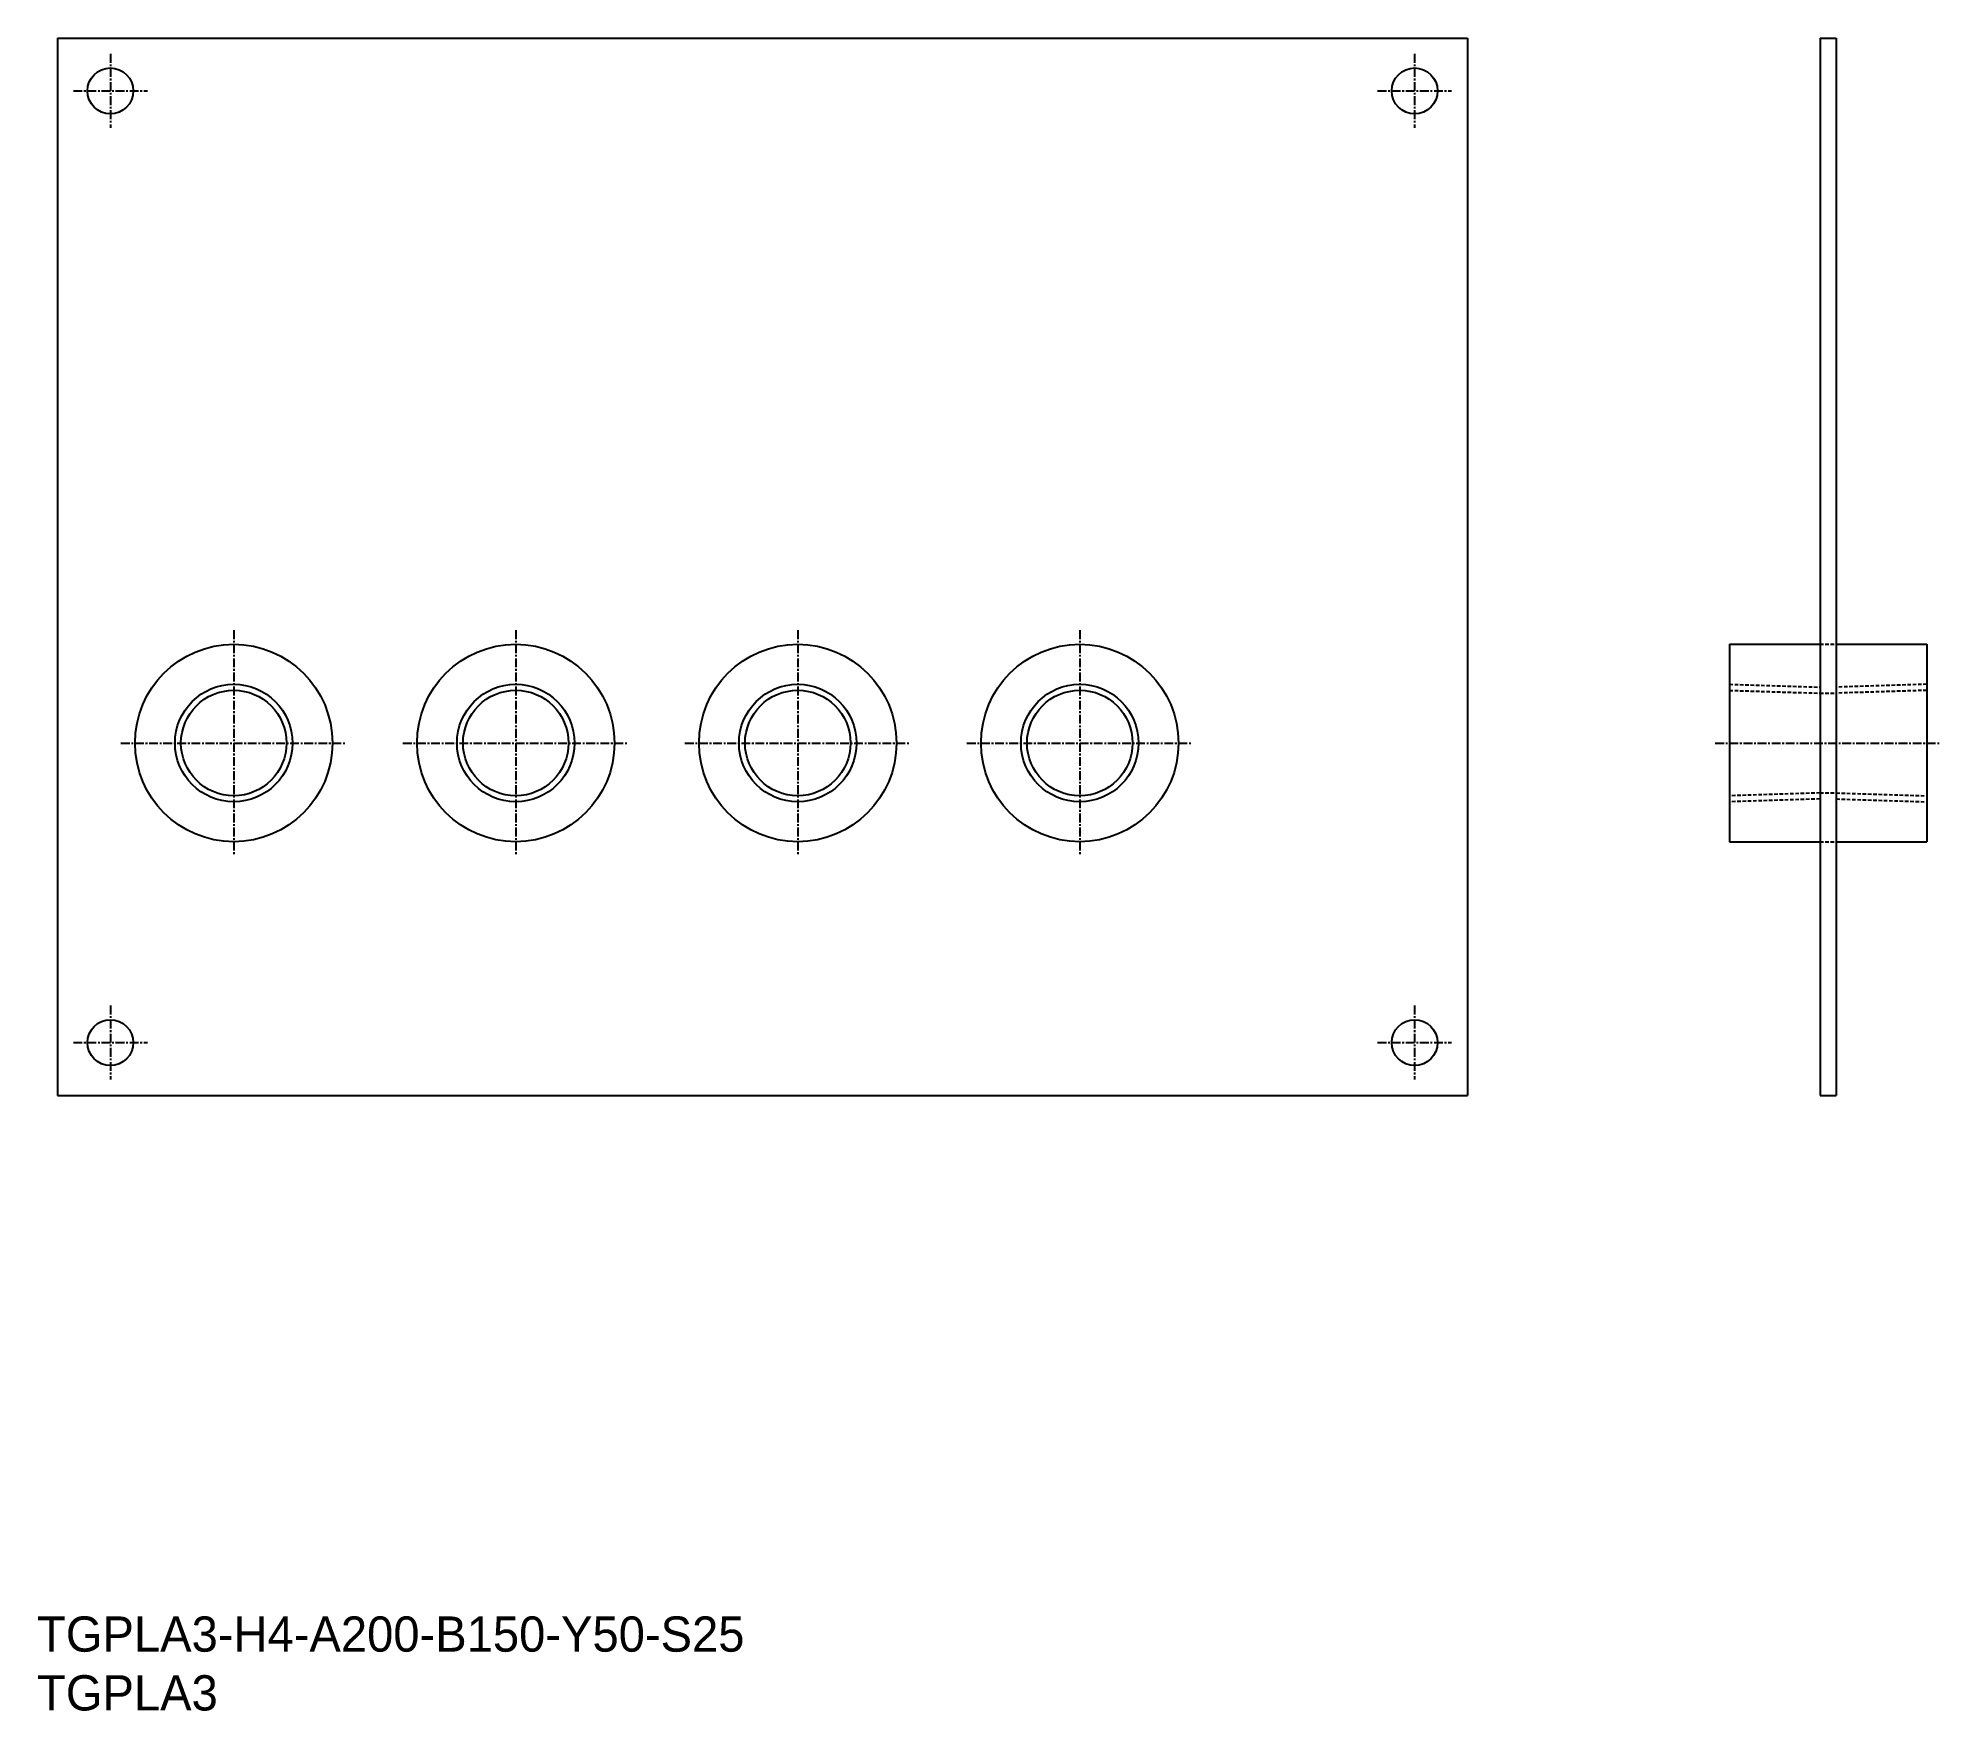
# Model space of a CAD drawing. Extents: x 1147 to 1417, y 2391 to 2629.
import ezdxf

# ---------------------------------------------------------------- set-up
doc = ezdxf.new("R2010")
doc.units = 0
doc.linetypes.add('CENTER', pattern=[2, 1.25, -0.25, 0.25, -0.25])
doc.linetypes.add('DASHED', pattern=[0.75, 0.5, -0.25])
doc.layers.get('0').update_dxf_attribs({"linetype": 'CONTINUOUS'})
doc.layers.add('CENTER', color=1, linetype='CENTER')

msp = doc.modelspace()

# ---------------------------------------------------------------- linework, layer by layer
at = {"color": 7, "linetype": 'CONTINUOUS'}
for p, q in [((1149.48, 2628.74), (1349.48, 2628.74)), ((1149.48, 2628.74), (1149.48, 2478.74)), ((1349.48, 2628.74), (1349.48, 2478.74)), ((1399.48, 2628.74), (1399.48, 2478.74)), ((1399.48, 2628.74), (1401.78, 2628.74)), ((1401.78, 2628.74), (1401.78, 2478.74)), ((1386.63, 2542.74), (1386.63, 2514.74)), ((1386.63, 2542.74), (1399.48, 2542.74)), ((1414.63, 2542.74), (1414.63, 2514.74)), ((1401.78, 2514.74), (1414.63, 2514.74)), ((1149.48, 2478.74), (1349.48, 2478.74)), ((1399.48, 2478.74), (1401.78, 2478.74))]:
    msp.add_line(p, q, dxfattribs=at)
at = {"color": 3, "linetype": 'DASHED'}
for p, q in [((1399.48, 2542.74), (1401.78, 2542.74)), ((1386.63, 2537.07), (1399.48, 2536.67)), ((1386.63, 2536.21), (1399.48, 2535.81)), ((1399.48, 2535.81), (1401.78, 2535.81)), ((1414.63, 2537.07), (1401.78, 2536.67)), ((1414.63, 2536.21), (1401.78, 2535.81)), ((1399.48, 2521.66), (1386.63, 2521.26)), ((1399.48, 2521.66), (1401.78, 2521.66)), ((1401.78, 2521.66), (1414.63, 2521.26)), ((1399.48, 2520.81), (1386.63, 2520.41)), ((1401.78, 2520.81), (1414.63, 2520.41)), ((1399.48, 2514.74), (1401.78, 2514.74))]:
    msp.add_line(p, q, dxfattribs=at)
for p, q in [((1401.78, 2542.74), (1414.63, 2542.74)), ((1386.63, 2514.74), (1399.48, 2514.74))]:
    msp.add_line(p, q)
at = {"color": 7, "linetype": 'CONTINUOUS'}
for centre, radius in [((1156.98, 2621.24), 3.25), ((1341.98, 2621.24), 3.25), ((1174.48, 2528.74), 14), ((1214.48, 2528.74), 14), ((1254.48, 2528.74), 14), ((1294.48, 2528.74), 14), ((1174.48, 2528.74), 7.48), ((1214.48, 2528.74), 7.48), ((1254.48, 2528.74), 7.48), ((1294.48, 2528.74), 7.48), ((1156.98, 2486.24), 3.25), ((1341.98, 2486.24), 3.25)]:
    msp.add_circle(centre, radius, dxfattribs=at)
at = {"color": 3, "linetype": 'CONTINUOUS'}
for centre in [(1174.48, 2528.74), (1214.48, 2528.74), (1254.48, 2528.74), (1294.48, 2528.74)]:
    msp.add_circle(centre, 8.33, dxfattribs=at)
at = {"layer": 'CENTER', "color": 1, "linetype": 'CENTER'}
for p, q in [((1156.98, 2626.49), (1156.98, 2615.99)), ((1341.98, 2626.49), (1341.98, 2615.99)), ((1151.73, 2621.24), (1162.23, 2621.24)), ((1336.73, 2621.24), (1347.23, 2621.24)), ((1174.48, 2544.74), (1174.48, 2512.74)), ((1214.48, 2544.74), (1214.48, 2512.74)), ((1254.48, 2544.74), (1254.48, 2512.74)), ((1294.48, 2544.74), (1294.48, 2512.74)), ((1158.48, 2528.74), (1190.48, 2528.74)), ((1198.48, 2528.74), (1230.48, 2528.74)), ((1238.48, 2528.74), (1270.48, 2528.74)), ((1278.48, 2528.74), (1310.48, 2528.74)), ((1384.63, 2528.74), (1416.63, 2528.74)), ((1156.98, 2491.49), (1156.98, 2480.99)), ((1341.98, 2491.49), (1341.98, 2480.99)), ((1151.73, 2486.24), (1162.23, 2486.24)), ((1336.73, 2486.24), (1347.23, 2486.24))]:
    msp.add_line(p, q, dxfattribs=at)

# ---------------------------------------------------------------- texts
at = {"color": 7, "linetype": 'CONTINUOUS'}
for s, p in [('TGPLA3-H4-A200-B150-Y50-S25', (1146.58, 2399.85)), ('TGPLA3', (1146.58, 2391.51))]:
    msp.add_text(s, height=5, dxfattribs=at).set_placement(p)

doc.saveas('drawing.dxf')
